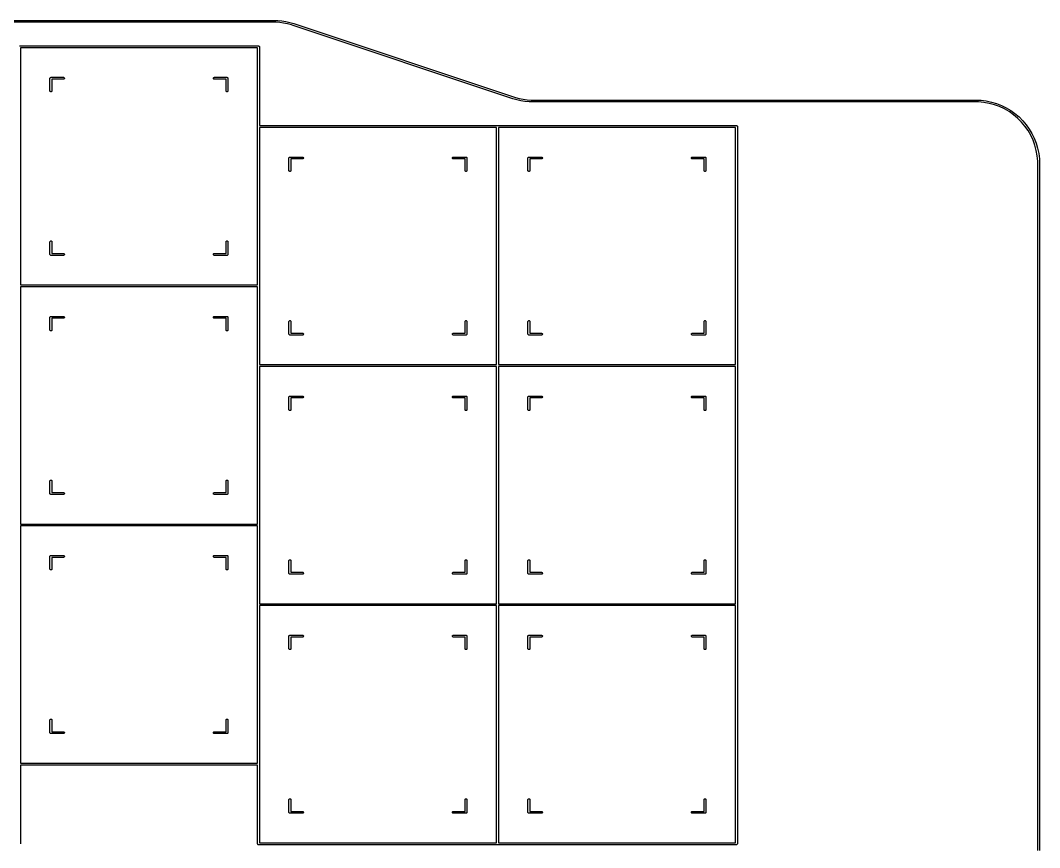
# Model space of a CAD drawing. Extents: x 3.48 to 9.42, y -6.11 to -1.49.
# Drawn here: x 5.81 to 9, y -4.074 to -1.486 of the extents above; entities that cross this region are included whole.
import ezdxf

# ---------------------------------------------------------------- set-up
doc = ezdxf.new("R2010")
doc.units = 0
doc.header["$MEASUREMENT"] = 0
doc.layers.add('BLACK', color=7, linetype='CONTINUOUS')

msp = doc.modelspace()

# ---------------------------------------------------------------- linework, layer by layer
at = {"layer": 'BLACK', "linetype": 'CONTINUOUS'}
for p, q in [((5.7593, -1.4856), (6.6029, -1.4856)), ((6.6029, -1.4915), (5.7593, -1.4915)), ((6.6029, -1.4856), (6.6157, -1.486)), ((6.6091, -1.4915), (6.6029, -1.4915)), ((6.6216, -1.4923), (6.6091, -1.4915)), ((6.6157, -1.486), (6.6285, -1.4872)), ((6.634, -1.4939), (6.6216, -1.4923)), ((6.6285, -1.4872), (6.6412, -1.4893)), ((6.6462, -1.4963), (6.634, -1.4939)), ((6.6412, -1.4893), (6.6538, -1.4921)), ((6.6583, -1.4994), (6.6462, -1.4963)), ((6.6538, -1.4921), (6.6661, -1.4958)), ((6.6661, -1.4958), (6.6661, -1.4958)), ((6.6661, -1.4958), (6.6661, -1.4958)), ((6.6661, -1.4958), (7.3535, -1.725)), ((6.6642, -1.5014), (6.6583, -1.4994)), ((7.3516, -1.7306), (6.6642, -1.5014)), ((6.6642, -1.5014), (6.6642, -1.5014)), ((5.8071, -1.5653), (6.5551, -1.5653)), ((5.81, -1.5712), (5.81, -1.8176)), ((6.5522, -1.5712), (5.81, -1.5712)), ((6.5522, -1.8176), (6.5522, -1.5712)), ((6.5551, -1.5653), (6.5557, -1.5653)), ((6.5557, -1.5653), (6.5568, -1.5658)), ((6.5568, -1.5658), (6.5576, -1.5666)), ((6.5576, -1.5666), (6.558, -1.5677)), ((6.558, -1.5677), (6.5581, -1.5682)), ((6.5581, -1.5682), (6.5581, -1.8146)), ((5.9026, -1.6661), (5.9031, -1.665)), ((5.9026, -1.6667), (5.9026, -1.6661)), ((5.9026, -1.706), (5.9026, -1.6667)), ((5.9031, -1.665), (5.9039, -1.6642)), ((5.9039, -1.6642), (5.9049, -1.6638)), ((5.9049, -1.6638), (5.9055, -1.6637)), ((5.9055, -1.6637), (5.9449, -1.6637)), ((5.9449, -1.6696), (5.9085, -1.6696)), ((5.9085, -1.6696), (5.9085, -1.706)), ((5.9449, -1.6637), (5.9455, -1.6638)), ((5.9455, -1.6696), (5.9449, -1.6696)), ((5.9455, -1.6638), (5.9465, -1.6642)), ((5.9465, -1.6691), (5.9455, -1.6696)), ((5.9465, -1.6642), (5.9473, -1.665)), ((5.9473, -1.6683), (5.9465, -1.6691)), ((5.9473, -1.665), (5.9478, -1.6661)), ((5.9478, -1.6672), (5.9473, -1.6683)), ((5.9478, -1.6661), (5.9478, -1.6672)), ((6.4144, -1.6661), (6.4149, -1.665)), ((6.4144, -1.6672), (6.4144, -1.6661)), ((6.4149, -1.6683), (6.4144, -1.6672)), ((6.4149, -1.665), (6.4157, -1.6642)), ((6.4157, -1.6691), (6.4149, -1.6683)), ((6.4157, -1.6642), (6.4167, -1.6638)), ((6.4167, -1.6696), (6.4157, -1.6691)), ((6.4167, -1.6638), (6.4173, -1.6637)), ((6.4173, -1.6696), (6.4167, -1.6696)), ((6.4173, -1.6637), (6.4567, -1.6637)), ((6.4537, -1.6696), (6.4173, -1.6696)), ((6.4537, -1.706), (6.4537, -1.6696)), ((6.4567, -1.6637), (6.4573, -1.6638)), ((6.4573, -1.6638), (6.4583, -1.6642)), ((6.4583, -1.6642), (6.4591, -1.665)), ((6.4591, -1.665), (6.4596, -1.6661)), ((6.4596, -1.6661), (6.4596, -1.6667)), ((6.4596, -1.6667), (6.4596, -1.706)), ((5.9026, -1.7066), (5.9026, -1.706)), ((5.9031, -1.7077), (5.9026, -1.7066)), ((5.9039, -1.7085), (5.9031, -1.7077)), ((5.9049, -1.7089), (5.9039, -1.7085)), ((5.9061, -1.7089), (5.9049, -1.7089)), ((5.9072, -1.7085), (5.9061, -1.7089)), ((5.908, -1.7077), (5.9072, -1.7085)), ((5.9084, -1.7066), (5.908, -1.7077)), ((5.9085, -1.706), (5.9084, -1.7066)), ((6.4538, -1.7066), (6.4537, -1.706)), ((6.4542, -1.7077), (6.4538, -1.7066)), ((6.4551, -1.7085), (6.4542, -1.7077)), ((6.4561, -1.7089), (6.4551, -1.7085)), ((6.4573, -1.7089), (6.4561, -1.7089)), ((6.4583, -1.7085), (6.4573, -1.7089)), ((6.4591, -1.7077), (6.4583, -1.7085)), ((6.4596, -1.7066), (6.4591, -1.7077)), ((6.4596, -1.706), (6.4596, -1.7066)), ((7.364, -1.7342), (7.3516, -1.7306)), ((7.3516, -1.7306), (7.3516, -1.7306)), ((7.3535, -1.725), (7.3535, -1.725)), ((7.3535, -1.725), (7.3594, -1.7269)), ((7.3594, -1.7269), (7.3715, -1.7301)), ((7.3765, -1.7371), (7.364, -1.7342)), ((7.3715, -1.7301), (7.3837, -1.7325)), ((7.3892, -1.7392), (7.3765, -1.7371)), ((7.3837, -1.7325), (7.3961, -1.7341)), ((7.402, -1.7404), (7.3892, -1.7392)), ((7.3961, -1.7341), (7.4086, -1.7349)), ((7.4148, -1.7408), (7.402, -1.7404)), ((7.4086, -1.7349), (7.4148, -1.7349)), ((7.4148, -1.7349), (8.8002, -1.7349)), ((8.8002, -1.7408), (7.4148, -1.7408)), ((8.8002, -1.7349), (8.8167, -1.7356)), ((8.8087, -1.7408), (8.8002, -1.7408)), ((8.8255, -1.7423), (8.8087, -1.7408)), ((8.8167, -1.7356), (8.8331, -1.7376)), ((8.8422, -1.7452), (8.8255, -1.7423)), ((8.8331, -1.7376), (8.8492, -1.741)), ((8.8586, -1.7496), (8.8422, -1.7452)), ((8.8492, -1.741), (8.8651, -1.7457)), ((8.8745, -1.7554), (8.8586, -1.7496)), ((8.8651, -1.7457), (8.8805, -1.7517)), ((8.8805, -1.7517), (8.8953, -1.759)), ((8.8898, -1.7626), (8.8745, -1.7554)), ((8.9045, -1.771), (8.8898, -1.7626)), ((8.8953, -1.759), (8.9095, -1.7674)), ((8.9183, -1.7807), (8.9045, -1.771)), ((8.9095, -1.7674), (8.9229, -1.777)), ((8.9313, -1.7916), (8.9183, -1.7807)), ((8.9229, -1.777), (8.9355, -1.7877)), ((5.81, -1.8176), (5.81, -2.3133)), ((6.5522, -2.3133), (6.5522, -1.8176)), ((6.5581, -1.8146), (7.3031, -1.8146)), ((7.3031, -1.8146), (8.0512, -1.8146)), ((8.0512, -1.8146), (8.0518, -1.8147)), ((8.0518, -1.8147), (8.0528, -1.8151)), ((8.0528, -1.8151), (8.0536, -1.8159)), ((8.0536, -1.8159), (8.0541, -1.817)), ((8.0541, -1.817), (8.0541, -1.8176)), ((8.0541, -1.8176), (8.0541, -2.5656)), ((8.9433, -1.8036), (8.9313, -1.7916)), ((8.9355, -1.7877), (8.9472, -1.7994)), ((8.9542, -1.8166), (8.9433, -1.8036)), ((8.9472, -1.7994), (8.9579, -1.812)), ((8.9639, -1.8304), (8.9542, -1.8166)), ((8.9579, -1.812), (8.9675, -1.8254)), ((6.5581, -1.8205), (6.5581, -2.3163)), ((7.3002, -1.8205), (6.5581, -1.8205)), ((7.3002, -2.5627), (7.3002, -1.8205)), ((7.3061, -1.8205), (7.3061, -2.5627)), ((8.0482, -1.8205), (7.3061, -1.8205)), ((8.0482, -2.5627), (8.0482, -1.8205)), ((8.9723, -1.8451), (8.9639, -1.8304)), ((8.9675, -1.8254), (8.9759, -1.8396)), ((8.9795, -1.8604), (8.9723, -1.8451)), ((8.9759, -1.8396), (8.9832, -1.8545)), ((8.9853, -1.8763), (8.9795, -1.8604)), ((8.9832, -1.8545), (8.9892, -1.8698)), ((8.9897, -1.8927), (8.9853, -1.8763)), ((8.9892, -1.8698), (8.9939, -1.8857)), ((6.6511, -1.9144), (6.6519, -1.9136)), ((6.6519, -1.9136), (6.653, -1.9131)), ((6.653, -1.9131), (6.6535, -1.9131)), ((6.6535, -1.9131), (6.6929, -1.9131)), ((6.6929, -1.9131), (6.6935, -1.9131)), ((6.6935, -1.9131), (6.6946, -1.9136)), ((6.6946, -1.9136), (6.6954, -1.9144)), ((7.1629, -1.9144), (7.1637, -1.9136)), ((7.1637, -1.9136), (7.1648, -1.9131)), ((7.1648, -1.9131), (7.1654, -1.9131)), ((7.1654, -1.9131), (7.2047, -1.9131)), ((7.2047, -1.9131), (7.2053, -1.9131)), ((7.2053, -1.9131), (7.2064, -1.9136)), ((7.2064, -1.9136), (7.2072, -1.9144)), ((7.3991, -1.9144), (7.3999, -1.9136)), ((7.3999, -1.9136), (7.401, -1.9131)), ((7.401, -1.9131), (7.4016, -1.9131)), ((7.4016, -1.9131), (7.4409, -1.9131)), ((7.4409, -1.9131), (7.4415, -1.9131)), ((7.4415, -1.9131), (7.4426, -1.9136)), ((7.4426, -1.9136), (7.4434, -1.9144)), ((7.9109, -1.9144), (7.9117, -1.9136)), ((7.9117, -1.9136), (7.9128, -1.9131)), ((7.9128, -1.9131), (7.9134, -1.9131)), ((7.9134, -1.9131), (7.9528, -1.9131)), ((7.9528, -1.9131), (7.9533, -1.9131)), ((7.9533, -1.9131), (7.9544, -1.9136)), ((7.9544, -1.9136), (7.9552, -1.9144)), ((8.9926, -1.9094), (8.9897, -1.8927)), ((8.9941, -1.9262), (8.9926, -1.9094)), ((8.9939, -1.8857), (8.9973, -1.9018)), ((8.9973, -1.9018), (8.9993, -1.9182)), ((6.6506, -1.9154), (6.6511, -1.9144)), ((6.6506, -1.916), (6.6506, -1.9154)), ((6.6506, -1.9554), (6.6506, -1.916)), ((6.6929, -1.919), (6.6565, -1.919)), ((6.6565, -1.919), (6.6565, -1.9554)), ((6.6935, -1.9189), (6.6929, -1.919)), ((6.6946, -1.9185), (6.6935, -1.9189)), ((6.6954, -1.9177), (6.6946, -1.9185)), ((6.6954, -1.9144), (6.6958, -1.9154)), ((6.6958, -1.9166), (6.6954, -1.9177)), ((6.6958, -1.9154), (6.6958, -1.9166)), ((7.1625, -1.9154), (7.1629, -1.9144)), ((7.1625, -1.9166), (7.1625, -1.9154)), ((7.1629, -1.9177), (7.1625, -1.9166)), ((7.1637, -1.9185), (7.1629, -1.9177)), ((7.1648, -1.9189), (7.1637, -1.9185)), ((7.1654, -1.919), (7.1648, -1.9189)), ((7.2018, -1.919), (7.1654, -1.919)), ((7.2018, -1.9554), (7.2018, -1.919)), ((7.2072, -1.9144), (7.2076, -1.9154)), ((7.2076, -1.9154), (7.2077, -1.916)), ((7.2077, -1.916), (7.2077, -1.9554)), ((7.3986, -1.916), (7.3987, -1.9154)), ((7.3986, -1.9554), (7.3986, -1.916)), ((7.3987, -1.9154), (7.3991, -1.9144)), ((7.4409, -1.919), (7.4045, -1.919)), ((7.4045, -1.919), (7.4045, -1.9554)), ((7.4415, -1.9189), (7.4409, -1.919)), ((7.4426, -1.9185), (7.4415, -1.9189)), ((7.4434, -1.9177), (7.4426, -1.9185)), ((7.4434, -1.9144), (7.4438, -1.9154)), ((7.4438, -1.9166), (7.4434, -1.9177)), ((7.4438, -1.9154), (7.4438, -1.9166)), ((7.9105, -1.9154), (7.9109, -1.9144)), ((7.9105, -1.9166), (7.9105, -1.9154)), ((7.9109, -1.9177), (7.9105, -1.9166)), ((7.9117, -1.9185), (7.9109, -1.9177)), ((7.9128, -1.9189), (7.9117, -1.9185)), ((7.9134, -1.919), (7.9128, -1.9189)), ((7.9498, -1.919), (7.9134, -1.919)), ((7.9498, -1.9554), (7.9498, -1.919)), ((7.9552, -1.9144), (7.9557, -1.9154)), ((7.9557, -1.9154), (7.9557, -1.916)), ((7.9557, -1.916), (7.9557, -1.9554)), ((8.9941, -1.9347), (8.9941, -1.9262)), ((8.9941, -4.0829), (8.9941, -1.9347)), ((8.9941, -1.9347), (8.9941, -1.9347)), ((8.9941, -1.9347), (8.9941, -1.9347)), ((8.9993, -1.9182), (9, -1.9347)), ((9, -1.9347), (9, -1.9347)), ((9, -1.9347), (9, -4.0829)), ((6.6506, -1.956), (6.6506, -1.9554)), ((6.6511, -1.957), (6.6506, -1.956)), ((6.6519, -1.9578), (6.6511, -1.957)), ((6.653, -1.9583), (6.6519, -1.9578)), ((6.6541, -1.9583), (6.653, -1.9583)), ((6.6552, -1.9578), (6.6541, -1.9583)), ((6.656, -1.957), (6.6552, -1.9578)), ((6.6564, -1.956), (6.656, -1.957)), ((6.6565, -1.9554), (6.6564, -1.956)), ((7.2018, -1.956), (7.2018, -1.9554)), ((7.2023, -1.957), (7.2018, -1.956)), ((7.2031, -1.9578), (7.2023, -1.957)), ((7.2041, -1.9583), (7.2031, -1.9578)), ((7.2053, -1.9583), (7.2041, -1.9583)), ((7.2064, -1.9578), (7.2053, -1.9583)), ((7.2072, -1.957), (7.2064, -1.9578)), ((7.2076, -1.956), (7.2072, -1.957)), ((7.2077, -1.9554), (7.2076, -1.956)), ((7.3987, -1.956), (7.3986, -1.9554)), ((7.3991, -1.957), (7.3987, -1.956)), ((7.3999, -1.9578), (7.3991, -1.957)), ((7.401, -1.9583), (7.3999, -1.9578)), ((7.4022, -1.9583), (7.401, -1.9583)), ((7.4032, -1.9578), (7.4022, -1.9583)), ((7.404, -1.957), (7.4032, -1.9578)), ((7.4045, -1.956), (7.404, -1.957)), ((7.4045, -1.9554), (7.4045, -1.956)), ((7.9499, -1.956), (7.9498, -1.9554)), ((7.9503, -1.957), (7.9499, -1.956)), ((7.9511, -1.9578), (7.9503, -1.957)), ((7.9522, -1.9583), (7.9511, -1.9578)), ((7.9533, -1.9583), (7.9522, -1.9583)), ((7.9544, -1.9578), (7.9533, -1.9583)), ((7.9552, -1.957), (7.9544, -1.9578)), ((7.9557, -1.956), (7.9552, -1.957)), ((7.9557, -1.9554), (7.9557, -1.956)), ((5.9026, -2.1779), (5.9031, -2.1768)), ((5.9026, -2.1785), (5.9026, -2.1779)), ((5.9026, -2.2178), (5.9026, -2.1785)), ((5.9031, -2.1768), (5.9039, -2.176)), ((5.9039, -2.176), (5.9049, -2.1756)), ((5.9049, -2.1756), (5.9061, -2.1756)), ((5.9061, -2.1756), (5.9072, -2.176)), ((5.9072, -2.176), (5.908, -2.1768)), ((5.908, -2.1768), (5.9084, -2.1779)), ((5.9084, -2.1779), (5.9085, -2.1785)), ((5.9085, -2.1785), (5.9085, -2.2149)), ((6.4537, -2.1785), (6.4538, -2.1779)), ((6.4537, -2.2149), (6.4537, -2.1785)), ((6.4538, -2.1779), (6.4542, -2.1768)), ((6.4542, -2.1768), (6.4551, -2.176)), ((6.4551, -2.176), (6.4561, -2.1756)), ((6.4561, -2.1756), (6.4573, -2.1756)), ((6.4573, -2.1756), (6.4583, -2.176)), ((6.4583, -2.176), (6.4591, -2.1768)), ((6.4591, -2.1768), (6.4596, -2.1779)), ((6.4596, -2.1779), (6.4596, -2.1785)), ((6.4596, -2.1785), (6.4596, -2.2178)), ((5.9026, -2.2184), (5.9026, -2.2178)), ((5.9031, -2.2195), (5.9026, -2.2184)), ((5.9039, -2.2203), (5.9031, -2.2195)), ((5.9049, -2.2207), (5.9039, -2.2203)), ((5.9055, -2.2208), (5.9049, -2.2207)), ((5.9449, -2.2208), (5.9055, -2.2208)), ((5.9085, -2.2149), (5.9449, -2.2149)), ((5.9449, -2.2149), (5.9455, -2.215)), ((5.9455, -2.2207), (5.9449, -2.2208)), ((5.9455, -2.215), (5.9465, -2.2154)), ((5.9465, -2.2203), (5.9455, -2.2207)), ((5.9465, -2.2154), (5.9473, -2.2162)), ((5.9473, -2.2195), (5.9465, -2.2203)), ((5.9473, -2.2162), (5.9478, -2.2173)), ((5.9478, -2.2184), (5.9473, -2.2195)), ((5.9478, -2.2173), (5.9478, -2.2184)), ((6.4144, -2.2173), (6.4149, -2.2162)), ((6.4144, -2.2184), (6.4144, -2.2173)), ((6.4149, -2.2195), (6.4144, -2.2184)), ((6.4149, -2.2162), (6.4157, -2.2154)), ((6.4157, -2.2203), (6.4149, -2.2195)), ((6.4157, -2.2154), (6.4167, -2.215)), ((6.4167, -2.2207), (6.4157, -2.2203)), ((6.4167, -2.215), (6.4173, -2.2149)), ((6.4173, -2.2208), (6.4167, -2.2207)), ((6.4173, -2.2149), (6.4537, -2.2149)), ((6.4567, -2.2208), (6.4173, -2.2208)), ((6.4573, -2.2207), (6.4567, -2.2208)), ((6.4583, -2.2203), (6.4573, -2.2207)), ((6.4591, -2.2195), (6.4583, -2.2203)), ((6.4596, -2.2184), (6.4591, -2.2195)), ((6.4596, -2.2178), (6.4596, -2.2184)), ((5.81, -2.3133), (6.5522, -2.3133)), ((5.81, -2.3192), (5.81, -2.5656)), ((6.5522, -2.3192), (5.81, -2.3192)), ((6.5522, -2.5656), (6.5522, -2.3192)), ((6.5581, -2.3163), (6.5581, -2.5627)), ((5.9026, -2.4141), (5.9031, -2.4131)), ((5.9026, -2.4147), (5.9026, -2.4141)), ((5.9026, -2.4541), (5.9026, -2.4147)), ((5.9031, -2.4131), (5.9039, -2.4122)), ((5.9039, -2.4122), (5.9049, -2.4118)), ((5.9049, -2.4118), (5.9055, -2.4117)), ((5.9055, -2.4117), (5.9449, -2.4117)), ((5.9449, -2.4177), (5.9085, -2.4177)), ((5.9085, -2.4177), (5.9085, -2.4541)), ((5.9449, -2.4117), (5.9455, -2.4118)), ((5.9455, -2.4176), (5.9449, -2.4177)), ((5.9455, -2.4118), (5.9465, -2.4122)), ((5.9465, -2.4172), (5.9455, -2.4176)), ((5.9465, -2.4122), (5.9473, -2.4131)), ((5.9473, -2.4163), (5.9465, -2.4172)), ((5.9473, -2.4131), (5.9478, -2.4141)), ((5.9478, -2.4153), (5.9473, -2.4163)), ((5.9478, -2.4141), (5.9478, -2.4153)), ((6.4144, -2.4141), (6.4149, -2.4131)), ((6.4144, -2.4153), (6.4144, -2.4141)), ((6.4149, -2.4163), (6.4144, -2.4153)), ((6.4149, -2.4131), (6.4157, -2.4122)), ((6.4157, -2.4172), (6.4149, -2.4163)), ((6.4157, -2.4122), (6.4167, -2.4118)), ((6.4167, -2.4176), (6.4157, -2.4172)), ((6.4167, -2.4118), (6.4173, -2.4117)), ((6.4173, -2.4177), (6.4167, -2.4176)), ((6.4173, -2.4117), (6.4567, -2.4117)), ((6.4537, -2.4177), (6.4173, -2.4177)), ((6.4537, -2.4541), (6.4537, -2.4177)), ((6.4567, -2.4117), (6.4573, -2.4118)), ((6.4573, -2.4118), (6.4583, -2.4122)), ((6.4583, -2.4122), (6.4591, -2.4131)), ((6.4591, -2.4131), (6.4596, -2.4141)), ((6.4596, -2.4141), (6.4596, -2.4147)), ((6.4596, -2.4147), (6.4596, -2.4541)), ((5.9026, -2.4546), (5.9026, -2.4541)), ((5.9031, -2.4557), (5.9026, -2.4546)), ((5.9039, -2.4565), (5.9031, -2.4557)), ((5.908, -2.4557), (5.9072, -2.4565)), ((5.9084, -2.4546), (5.908, -2.4557)), ((5.9085, -2.4541), (5.9084, -2.4546)), ((6.4538, -2.4546), (6.4537, -2.4541)), ((6.4542, -2.4557), (6.4538, -2.4546)), ((6.4551, -2.4565), (6.4542, -2.4557)), ((6.4591, -2.4557), (6.4583, -2.4565)), ((6.4596, -2.4546), (6.4591, -2.4557)), ((6.4596, -2.4541), (6.4596, -2.4546)), ((6.6506, -2.4272), (6.6511, -2.4262)), ((6.6506, -2.4278), (6.6506, -2.4272)), ((6.6506, -2.4672), (6.6506, -2.4278)), ((6.6511, -2.4262), (6.6519, -2.4254)), ((6.6519, -2.4254), (6.653, -2.4249)), ((6.653, -2.4249), (6.6541, -2.4249)), ((6.6541, -2.4249), (6.6552, -2.4254)), ((6.6552, -2.4254), (6.656, -2.4262)), ((6.656, -2.4262), (6.6564, -2.4272)), ((6.6564, -2.4272), (6.6565, -2.4278)), ((6.6565, -2.4278), (6.6565, -2.4642)), ((7.2018, -2.4272), (7.2023, -2.4262)), ((7.2018, -2.4278), (7.2018, -2.4272)), ((7.2018, -2.4642), (7.2018, -2.4278)), ((7.2023, -2.4262), (7.2031, -2.4254)), ((7.2031, -2.4254), (7.2041, -2.4249)), ((7.2041, -2.4249), (7.2053, -2.4249)), ((7.2053, -2.4249), (7.2064, -2.4254)), ((7.2064, -2.4254), (7.2072, -2.4262)), ((7.2072, -2.4262), (7.2076, -2.4272)), ((7.2076, -2.4272), (7.2077, -2.4278)), ((7.2077, -2.4278), (7.2077, -2.4672)), ((7.3986, -2.4278), (7.3987, -2.4272)), ((7.3986, -2.4672), (7.3986, -2.4278)), ((7.3987, -2.4272), (7.3991, -2.4262)), ((7.3991, -2.4262), (7.3999, -2.4254)), ((7.3999, -2.4254), (7.401, -2.4249)), ((7.401, -2.4249), (7.4022, -2.4249)), ((7.4022, -2.4249), (7.4032, -2.4254)), ((7.4032, -2.4254), (7.404, -2.4262)), ((7.404, -2.4262), (7.4045, -2.4272)), ((7.4045, -2.4272), (7.4045, -2.4278)), ((7.4045, -2.4278), (7.4045, -2.4642)), ((7.9498, -2.4278), (7.9499, -2.4272)), ((7.9498, -2.4642), (7.9498, -2.4278)), ((7.9499, -2.4272), (7.9503, -2.4262)), ((7.9503, -2.4262), (7.9511, -2.4254)), ((7.9511, -2.4254), (7.9522, -2.4249)), ((7.9522, -2.4249), (7.9533, -2.4249)), ((7.9533, -2.4249), (7.9544, -2.4254)), ((7.9544, -2.4254), (7.9552, -2.4262)), ((7.9552, -2.4262), (7.9557, -2.4272)), ((7.9557, -2.4272), (7.9557, -2.4278)), ((7.9557, -2.4278), (7.9557, -2.4672)), ((5.9049, -2.457), (5.9039, -2.4565)), ((5.9061, -2.457), (5.9049, -2.457)), ((5.9072, -2.4565), (5.9061, -2.457)), ((6.4561, -2.457), (6.4551, -2.4565)), ((6.4573, -2.457), (6.4561, -2.457)), ((6.4583, -2.4565), (6.4573, -2.457)), ((6.6506, -2.4678), (6.6506, -2.4672)), ((6.6511, -2.4688), (6.6506, -2.4678)), ((6.6519, -2.4696), (6.6511, -2.4688)), ((6.653, -2.4701), (6.6519, -2.4696)), ((6.6535, -2.4701), (6.653, -2.4701)), ((6.6929, -2.4701), (6.6535, -2.4701)), ((6.6565, -2.4642), (6.6929, -2.4642)), ((6.6929, -2.4642), (6.6935, -2.4643)), ((6.6935, -2.4701), (6.6929, -2.4701)), ((6.6935, -2.4643), (6.6946, -2.4647)), ((6.6946, -2.4696), (6.6935, -2.4701)), ((6.6946, -2.4647), (6.6954, -2.4656)), ((6.6954, -2.4688), (6.6946, -2.4696)), ((6.6954, -2.4656), (6.6958, -2.4666)), ((6.6958, -2.4678), (6.6954, -2.4688)), ((6.6958, -2.4666), (6.6958, -2.4678)), ((7.1625, -2.4666), (7.1629, -2.4656)), ((7.1625, -2.4678), (7.1625, -2.4666)), ((7.1629, -2.4688), (7.1625, -2.4678)), ((7.1629, -2.4656), (7.1637, -2.4647)), ((7.1637, -2.4696), (7.1629, -2.4688)), ((7.1637, -2.4647), (7.1648, -2.4643)), ((7.1648, -2.4701), (7.1637, -2.4696)), ((7.1648, -2.4643), (7.1654, -2.4642)), ((7.1654, -2.4701), (7.1648, -2.4701)), ((7.1654, -2.4642), (7.2018, -2.4642)), ((7.2047, -2.4701), (7.1654, -2.4701)), ((7.2053, -2.4701), (7.2047, -2.4701)), ((7.2064, -2.4696), (7.2053, -2.4701)), ((7.2072, -2.4688), (7.2064, -2.4696)), ((7.2076, -2.4678), (7.2072, -2.4688)), ((7.2077, -2.4672), (7.2076, -2.4678)), ((7.3987, -2.4678), (7.3986, -2.4672)), ((7.3991, -2.4688), (7.3987, -2.4678)), ((7.3999, -2.4696), (7.3991, -2.4688)), ((7.401, -2.4701), (7.3999, -2.4696)), ((7.4016, -2.4701), (7.401, -2.4701)), ((7.4409, -2.4701), (7.4016, -2.4701)), ((7.4045, -2.4642), (7.4409, -2.4642)), ((7.4409, -2.4642), (7.4415, -2.4643)), ((7.4415, -2.4701), (7.4409, -2.4701)), ((7.4415, -2.4643), (7.4426, -2.4647)), ((7.4426, -2.4696), (7.4415, -2.4701)), ((7.4426, -2.4647), (7.4434, -2.4656)), ((7.4434, -2.4688), (7.4426, -2.4696)), ((7.4434, -2.4656), (7.4438, -2.4666)), ((7.4438, -2.4678), (7.4434, -2.4688)), ((7.4438, -2.4666), (7.4438, -2.4678)), ((7.9105, -2.4666), (7.9109, -2.4656)), ((7.9105, -2.4678), (7.9105, -2.4666)), ((7.9109, -2.4688), (7.9105, -2.4678)), ((7.9109, -2.4656), (7.9117, -2.4647)), ((7.9117, -2.4696), (7.9109, -2.4688)), ((7.9117, -2.4647), (7.9128, -2.4643)), ((7.9128, -2.4701), (7.9117, -2.4696)), ((7.9128, -2.4643), (7.9134, -2.4642)), ((7.9134, -2.4701), (7.9128, -2.4701)), ((7.9134, -2.4642), (7.9498, -2.4642)), ((7.9528, -2.4701), (7.9134, -2.4701)), ((7.9533, -2.4701), (7.9528, -2.4701)), ((7.9544, -2.4696), (7.9533, -2.4701)), ((7.9552, -2.4688), (7.9544, -2.4696)), ((7.9557, -2.4678), (7.9552, -2.4688)), ((7.9557, -2.4672), (7.9557, -2.4678)), ((5.81, -2.5656), (5.81, -3.0614)), ((6.5522, -3.0614), (6.5522, -2.5656)), ((6.5581, -2.5627), (7.3002, -2.5627)), ((6.5581, -2.5686), (6.5581, -3.0643)), ((7.3002, -2.5686), (6.5581, -2.5686)), ((7.3002, -3.3107), (7.3002, -2.5686)), ((7.3061, -2.5627), (8.0482, -2.5627)), ((7.3061, -2.5686), (7.3061, -3.3107)), ((8.0482, -2.5686), (7.3061, -2.5686)), ((8.0482, -3.3107), (8.0482, -2.5686)), ((8.0541, -2.5656), (8.0541, -3.3136)), ((6.6506, -2.6635), (6.6511, -2.6624)), ((6.6506, -2.664), (6.6506, -2.6635)), ((6.6506, -2.7034), (6.6506, -2.664)), ((6.6511, -2.6624), (6.6519, -2.6616)), ((6.6519, -2.6616), (6.653, -2.6611)), ((6.653, -2.6611), (6.6535, -2.6611)), ((6.6535, -2.6611), (6.6929, -2.6611)), ((6.6929, -2.667), (6.6565, -2.667)), ((6.6565, -2.667), (6.6565, -2.7034)), ((6.6929, -2.6611), (6.6935, -2.6611)), ((6.6935, -2.6669), (6.6929, -2.667)), ((6.6935, -2.6611), (6.6946, -2.6616)), ((6.6946, -2.6665), (6.6935, -2.6669)), ((6.6946, -2.6616), (6.6954, -2.6624)), ((6.6954, -2.6657), (6.6946, -2.6665)), ((6.6954, -2.6624), (6.6958, -2.6635)), ((6.6958, -2.6646), (6.6954, -2.6657)), ((6.6958, -2.6635), (6.6958, -2.6646)), ((7.1625, -2.6635), (7.1629, -2.6624)), ((7.1625, -2.6646), (7.1625, -2.6635)), ((7.1629, -2.6657), (7.1625, -2.6646)), ((7.1629, -2.6624), (7.1637, -2.6616)), ((7.1637, -2.6665), (7.1629, -2.6657)), ((7.1637, -2.6616), (7.1648, -2.6611)), ((7.1648, -2.6669), (7.1637, -2.6665)), ((7.1648, -2.6611), (7.1654, -2.6611)), ((7.1654, -2.667), (7.1648, -2.6669)), ((7.1654, -2.6611), (7.2047, -2.6611)), ((7.2018, -2.667), (7.1654, -2.667)), ((7.2018, -2.7034), (7.2018, -2.667)), ((7.2047, -2.6611), (7.2053, -2.6611)), ((7.2053, -2.6611), (7.2064, -2.6616)), ((7.2064, -2.6616), (7.2072, -2.6624)), ((7.2072, -2.6624), (7.2076, -2.6635)), ((7.2076, -2.6635), (7.2077, -2.664)), ((7.2077, -2.664), (7.2077, -2.7034)), ((7.3986, -2.664), (7.3987, -2.6635)), ((7.3986, -2.7034), (7.3986, -2.664)), ((7.3987, -2.6635), (7.3991, -2.6624)), ((7.3991, -2.6624), (7.3999, -2.6616)), ((7.3999, -2.6616), (7.401, -2.6611)), ((7.401, -2.6611), (7.4016, -2.6611)), ((7.4016, -2.6611), (7.4409, -2.6611)), ((7.4409, -2.667), (7.4045, -2.667)), ((7.4045, -2.667), (7.4045, -2.7034)), ((7.4409, -2.6611), (7.4415, -2.6611)), ((7.4415, -2.6669), (7.4409, -2.667)), ((7.4415, -2.6611), (7.4426, -2.6616)), ((7.4426, -2.6665), (7.4415, -2.6669)), ((7.4426, -2.6616), (7.4434, -2.6624)), ((7.4434, -2.6657), (7.4426, -2.6665)), ((7.4434, -2.6624), (7.4438, -2.6635)), ((7.4438, -2.6646), (7.4434, -2.6657)), ((7.4438, -2.6635), (7.4438, -2.6646)), ((7.9105, -2.6635), (7.9109, -2.6624)), ((7.9105, -2.6646), (7.9105, -2.6635)), ((7.9109, -2.6657), (7.9105, -2.6646)), ((7.9109, -2.6624), (7.9117, -2.6616)), ((7.9117, -2.6665), (7.9109, -2.6657)), ((7.9117, -2.6616), (7.9128, -2.6611)), ((7.9128, -2.6669), (7.9117, -2.6665)), ((7.9128, -2.6611), (7.9134, -2.6611)), ((7.9134, -2.667), (7.9128, -2.6669)), ((7.9134, -2.6611), (7.9528, -2.6611)), ((7.9498, -2.667), (7.9134, -2.667)), ((7.9498, -2.7034), (7.9498, -2.667)), ((7.9528, -2.6611), (7.9533, -2.6611)), ((7.9533, -2.6611), (7.9544, -2.6616)), ((7.9544, -2.6616), (7.9552, -2.6624)), ((7.9552, -2.6624), (7.9557, -2.6635)), ((7.9557, -2.6635), (7.9557, -2.664)), ((7.9557, -2.664), (7.9557, -2.7034)), ((6.6506, -2.704), (6.6506, -2.7034)), ((6.6511, -2.7051), (6.6506, -2.704)), ((6.6519, -2.7059), (6.6511, -2.7051)), ((6.653, -2.7063), (6.6519, -2.7059)), ((6.6541, -2.7063), (6.653, -2.7063)), ((6.6552, -2.7059), (6.6541, -2.7063)), ((6.656, -2.7051), (6.6552, -2.7059)), ((6.6564, -2.704), (6.656, -2.7051)), ((6.6565, -2.7034), (6.6564, -2.704)), ((7.2018, -2.704), (7.2018, -2.7034)), ((7.2023, -2.7051), (7.2018, -2.704)), ((7.2031, -2.7059), (7.2023, -2.7051)), ((7.2041, -2.7063), (7.2031, -2.7059)), ((7.2053, -2.7063), (7.2041, -2.7063)), ((7.2064, -2.7059), (7.2053, -2.7063)), ((7.2072, -2.7051), (7.2064, -2.7059)), ((7.2076, -2.704), (7.2072, -2.7051)), ((7.2077, -2.7034), (7.2076, -2.704)), ((7.3987, -2.704), (7.3986, -2.7034)), ((7.3991, -2.7051), (7.3987, -2.704)), ((7.3999, -2.7059), (7.3991, -2.7051)), ((7.401, -2.7063), (7.3999, -2.7059)), ((7.4022, -2.7063), (7.401, -2.7063)), ((7.4032, -2.7059), (7.4022, -2.7063)), ((7.404, -2.7051), (7.4032, -2.7059)), ((7.4045, -2.704), (7.404, -2.7051)), ((7.4045, -2.7034), (7.4045, -2.704)), ((7.9499, -2.704), (7.9498, -2.7034)), ((7.9503, -2.7051), (7.9499, -2.704)), ((7.9511, -2.7059), (7.9503, -2.7051)), ((7.9522, -2.7063), (7.9511, -2.7059)), ((7.9533, -2.7063), (7.9522, -2.7063)), ((7.9544, -2.7059), (7.9533, -2.7063)), ((7.9552, -2.7051), (7.9544, -2.7059)), ((7.9557, -2.704), (7.9552, -2.7051)), ((7.9557, -2.7034), (7.9557, -2.704)), ((5.9026, -2.9259), (5.9031, -2.9249)), ((5.9026, -2.9265), (5.9026, -2.9259)), ((5.9026, -2.9659), (5.9026, -2.9265)), ((5.9031, -2.9249), (5.9039, -2.9241)), ((5.9039, -2.9241), (5.9049, -2.9236)), ((5.9049, -2.9236), (5.9061, -2.9236)), ((5.9061, -2.9236), (5.9072, -2.9241)), ((5.9072, -2.9241), (5.908, -2.9249)), ((5.908, -2.9249), (5.9084, -2.9259)), ((5.9084, -2.9259), (5.9085, -2.9265)), ((5.9085, -2.9265), (5.9085, -2.9629)), ((6.4537, -2.9265), (6.4538, -2.9259)), ((6.4537, -2.9629), (6.4537, -2.9265)), ((6.4538, -2.9259), (6.4542, -2.9249)), ((6.4542, -2.9249), (6.4551, -2.9241)), ((6.4551, -2.9241), (6.4561, -2.9236)), ((6.4561, -2.9236), (6.4573, -2.9236)), ((6.4573, -2.9236), (6.4583, -2.9241)), ((6.4583, -2.9241), (6.4591, -2.9249)), ((6.4591, -2.9249), (6.4596, -2.9259)), ((6.4596, -2.9259), (6.4596, -2.9265)), ((6.4596, -2.9265), (6.4596, -2.9659)), ((5.9026, -2.9665), (5.9026, -2.9659)), ((5.9031, -2.9675), (5.9026, -2.9665)), ((5.9085, -2.9629), (5.9449, -2.9629)), ((5.9449, -2.9629), (5.9455, -2.963)), ((5.9455, -2.963), (5.9465, -2.9634)), ((5.9465, -2.9634), (5.9473, -2.9642)), ((5.9473, -2.9642), (5.9478, -2.9653)), ((5.9478, -2.9665), (5.9473, -2.9675)), ((5.9478, -2.9653), (5.9478, -2.9665)), ((6.4144, -2.9653), (6.4149, -2.9642)), ((6.4144, -2.9665), (6.4144, -2.9653)), ((6.4149, -2.9675), (6.4144, -2.9665)), ((6.4149, -2.9642), (6.4157, -2.9634)), ((6.4157, -2.9634), (6.4167, -2.963)), ((6.4167, -2.963), (6.4173, -2.9629)), ((6.4173, -2.9629), (6.4537, -2.9629)), ((6.4596, -2.9665), (6.4591, -2.9675)), ((6.4596, -2.9659), (6.4596, -2.9665)), ((5.9039, -2.9683), (5.9031, -2.9675)), ((5.9049, -2.9688), (5.9039, -2.9683)), ((5.9055, -2.9688), (5.9049, -2.9688)), ((5.9449, -2.9688), (5.9055, -2.9688)), ((5.9455, -2.9688), (5.9449, -2.9688)), ((5.9465, -2.9683), (5.9455, -2.9688)), ((5.9473, -2.9675), (5.9465, -2.9683)), ((6.4157, -2.9683), (6.4149, -2.9675)), ((6.4167, -2.9688), (6.4157, -2.9683)), ((6.4173, -2.9688), (6.4167, -2.9688)), ((6.4567, -2.9688), (6.4173, -2.9688)), ((6.4573, -2.9688), (6.4567, -2.9688)), ((6.4583, -2.9683), (6.4573, -2.9688)), ((6.4591, -2.9675), (6.4583, -2.9683)), ((5.81, -3.0614), (6.5522, -3.0614)), ((5.81, -3.0673), (5.81, -3.3136)), ((6.5522, -3.0673), (5.81, -3.0673)), ((6.5522, -3.3136), (6.5522, -3.0673)), ((6.5581, -3.0643), (6.5581, -3.3107)), ((5.9026, -3.1622), (5.9031, -3.1611)), ((5.9026, -3.1627), (5.9026, -3.1622)), ((5.9026, -3.2021), (5.9026, -3.1627)), ((5.9031, -3.1611), (5.9039, -3.1603)), ((5.9039, -3.1603), (5.9049, -3.1598)), ((5.9049, -3.1598), (5.9055, -3.1598)), ((5.9055, -3.1598), (5.9449, -3.1598)), ((5.9449, -3.1657), (5.9085, -3.1657)), ((5.9085, -3.1657), (5.9085, -3.2021)), ((5.9449, -3.1598), (5.9455, -3.1598)), ((5.9455, -3.1656), (5.9449, -3.1657)), ((5.9455, -3.1598), (5.9465, -3.1603)), ((5.9465, -3.1652), (5.9455, -3.1656)), ((5.9465, -3.1603), (5.9473, -3.1611)), ((5.9473, -3.1644), (5.9465, -3.1652)), ((5.9473, -3.1611), (5.9478, -3.1622)), ((5.9478, -3.1633), (5.9473, -3.1644)), ((5.9478, -3.1622), (5.9478, -3.1633)), ((6.4144, -3.1622), (6.4149, -3.1611)), ((6.4144, -3.1633), (6.4144, -3.1622)), ((6.4149, -3.1644), (6.4144, -3.1633)), ((6.4149, -3.1611), (6.4157, -3.1603)), ((6.4157, -3.1652), (6.4149, -3.1644)), ((6.4157, -3.1603), (6.4167, -3.1598)), ((6.4167, -3.1656), (6.4157, -3.1652)), ((6.4167, -3.1598), (6.4173, -3.1598)), ((6.4173, -3.1657), (6.4167, -3.1656)), ((6.4173, -3.1598), (6.4567, -3.1598)), ((6.4537, -3.1657), (6.4173, -3.1657)), ((6.4537, -3.2021), (6.4537, -3.1657)), ((6.4567, -3.1598), (6.4573, -3.1598)), ((6.4573, -3.1598), (6.4583, -3.1603)), ((6.4583, -3.1603), (6.4591, -3.1611)), ((6.4591, -3.1611), (6.4596, -3.1622)), ((6.4596, -3.1622), (6.4596, -3.1627)), ((6.4596, -3.1627), (6.4596, -3.2021)), ((6.6506, -3.1753), (6.6511, -3.1742)), ((6.6506, -3.1759), (6.6506, -3.1753)), ((6.6506, -3.2152), (6.6506, -3.1759)), ((6.6511, -3.1742), (6.6519, -3.1734)), ((6.6519, -3.1734), (6.653, -3.173)), ((6.653, -3.173), (6.6541, -3.173)), ((6.6541, -3.173), (6.6552, -3.1734)), ((6.6552, -3.1734), (6.656, -3.1742)), ((6.656, -3.1742), (6.6564, -3.1753)), ((6.6564, -3.1753), (6.6565, -3.1759)), ((6.6565, -3.1759), (6.6565, -3.2123)), ((7.2018, -3.1753), (7.2023, -3.1742)), ((7.2018, -3.1759), (7.2018, -3.1753)), ((7.2018, -3.2123), (7.2018, -3.1759)), ((7.2023, -3.1742), (7.2031, -3.1734)), ((7.2031, -3.1734), (7.2041, -3.173)), ((7.2041, -3.173), (7.2053, -3.173)), ((7.2053, -3.173), (7.2064, -3.1734)), ((7.2064, -3.1734), (7.2072, -3.1742)), ((7.2072, -3.1742), (7.2076, -3.1753)), ((7.2076, -3.1753), (7.2077, -3.1759)), ((7.2077, -3.1759), (7.2077, -3.2152)), ((7.3986, -3.1759), (7.3987, -3.1753)), ((7.3986, -3.2152), (7.3986, -3.1759)), ((7.3987, -3.1753), (7.3991, -3.1742)), ((7.3991, -3.1742), (7.3999, -3.1734)), ((7.3999, -3.1734), (7.401, -3.173)), ((7.401, -3.173), (7.4022, -3.173)), ((7.4022, -3.173), (7.4032, -3.1734)), ((7.4032, -3.1734), (7.404, -3.1742)), ((7.404, -3.1742), (7.4045, -3.1753)), ((7.4045, -3.1753), (7.4045, -3.1759)), ((7.4045, -3.1759), (7.4045, -3.2123)), ((7.9498, -3.1759), (7.9499, -3.1753)), ((7.9498, -3.2123), (7.9498, -3.1759)), ((7.9499, -3.1753), (7.9503, -3.1742)), ((7.9503, -3.1742), (7.9511, -3.1734)), ((7.9511, -3.1734), (7.9522, -3.173)), ((7.9522, -3.173), (7.9533, -3.173)), ((7.9533, -3.173), (7.9544, -3.1734)), ((7.9544, -3.1734), (7.9552, -3.1742)), ((7.9552, -3.1742), (7.9557, -3.1753)), ((7.9557, -3.1753), (7.9557, -3.1759)), ((7.9557, -3.1759), (7.9557, -3.2152)), ((5.9026, -3.2027), (5.9026, -3.2021)), ((5.9031, -3.2037), (5.9026, -3.2027)), ((5.9039, -3.2046), (5.9031, -3.2037)), ((5.9049, -3.205), (5.9039, -3.2046)), ((5.9061, -3.205), (5.9049, -3.205)), ((5.9072, -3.2046), (5.9061, -3.205)), ((5.908, -3.2037), (5.9072, -3.2046)), ((5.9084, -3.2027), (5.908, -3.2037)), ((5.9085, -3.2021), (5.9084, -3.2027)), ((6.4538, -3.2027), (6.4537, -3.2021)), ((6.4542, -3.2037), (6.4538, -3.2027)), ((6.4551, -3.2046), (6.4542, -3.2037)), ((6.4561, -3.205), (6.4551, -3.2046)), ((6.4573, -3.205), (6.4561, -3.205)), ((6.4583, -3.2046), (6.4573, -3.205)), ((6.4591, -3.2037), (6.4583, -3.2046)), ((6.4596, -3.2027), (6.4591, -3.2037)), ((6.4596, -3.2021), (6.4596, -3.2027)), ((6.6506, -3.2158), (6.6506, -3.2152)), ((6.6511, -3.2169), (6.6506, -3.2158)), ((6.6519, -3.2177), (6.6511, -3.2169)), ((6.653, -3.2181), (6.6519, -3.2177)), ((6.6535, -3.2182), (6.653, -3.2181)), ((6.6929, -3.2182), (6.6535, -3.2182)), ((6.6565, -3.2123), (6.6929, -3.2123)), ((6.6929, -3.2123), (6.6935, -3.2123)), ((6.6935, -3.2181), (6.6929, -3.2182)), ((6.6935, -3.2123), (6.6946, -3.2128)), ((6.6946, -3.2177), (6.6935, -3.2181)), ((6.6946, -3.2128), (6.6954, -3.2136)), ((6.6954, -3.2169), (6.6946, -3.2177)), ((6.6954, -3.2136), (6.6958, -3.2146)), ((6.6958, -3.2158), (6.6954, -3.2169)), ((6.6958, -3.2146), (6.6958, -3.2158)), ((7.1625, -3.2146), (7.1629, -3.2136)), ((7.1625, -3.2158), (7.1625, -3.2146)), ((7.1629, -3.2169), (7.1625, -3.2158)), ((7.1629, -3.2136), (7.1637, -3.2128)), ((7.1637, -3.2177), (7.1629, -3.2169)), ((7.1637, -3.2128), (7.1648, -3.2123)), ((7.1648, -3.2181), (7.1637, -3.2177)), ((7.1648, -3.2123), (7.1654, -3.2123)), ((7.1654, -3.2182), (7.1648, -3.2181)), ((7.1654, -3.2123), (7.2018, -3.2123)), ((7.2047, -3.2182), (7.1654, -3.2182)), ((7.2053, -3.2181), (7.2047, -3.2182)), ((7.2064, -3.2177), (7.2053, -3.2181)), ((7.2072, -3.2169), (7.2064, -3.2177)), ((7.2076, -3.2158), (7.2072, -3.2169)), ((7.2077, -3.2152), (7.2076, -3.2158)), ((7.3987, -3.2158), (7.3986, -3.2152)), ((7.3991, -3.2169), (7.3987, -3.2158)), ((7.3999, -3.2177), (7.3991, -3.2169)), ((7.401, -3.2181), (7.3999, -3.2177)), ((7.4016, -3.2182), (7.401, -3.2181)), ((7.4409, -3.2182), (7.4016, -3.2182)), ((7.4045, -3.2123), (7.4409, -3.2123)), ((7.4409, -3.2123), (7.4415, -3.2123)), ((7.4415, -3.2181), (7.4409, -3.2182)), ((7.4415, -3.2123), (7.4426, -3.2128)), ((7.4426, -3.2177), (7.4415, -3.2181)), ((7.4426, -3.2128), (7.4434, -3.2136)), ((7.4434, -3.2169), (7.4426, -3.2177)), ((7.4434, -3.2136), (7.4438, -3.2146)), ((7.4438, -3.2158), (7.4434, -3.2169)), ((7.4438, -3.2146), (7.4438, -3.2158)), ((7.9105, -3.2146), (7.9109, -3.2136)), ((7.9105, -3.2158), (7.9105, -3.2146)), ((7.9109, -3.2169), (7.9105, -3.2158)), ((7.9109, -3.2136), (7.9117, -3.2128)), ((7.9117, -3.2177), (7.9109, -3.2169)), ((7.9117, -3.2128), (7.9128, -3.2123)), ((7.9128, -3.2181), (7.9117, -3.2177)), ((7.9128, -3.2123), (7.9134, -3.2123)), ((7.9134, -3.2182), (7.9128, -3.2181)), ((7.9134, -3.2123), (7.9498, -3.2123)), ((7.9528, -3.2182), (7.9134, -3.2182)), ((7.9533, -3.2181), (7.9528, -3.2182)), ((7.9544, -3.2177), (7.9533, -3.2181)), ((7.9552, -3.2169), (7.9544, -3.2177)), ((7.9557, -3.2158), (7.9552, -3.2169)), ((7.9557, -3.2152), (7.9557, -3.2158)), ((5.81, -3.3136), (5.81, -3.8094)), ((6.5522, -3.8094), (6.5522, -3.3136)), ((6.5581, -3.3107), (7.3002, -3.3107)), ((6.5581, -3.3166), (6.5581, -4.0587)), ((7.3002, -3.3166), (6.5581, -3.3166)), ((7.3002, -4.0587), (7.3002, -3.3166)), ((7.3061, -3.3107), (8.0482, -3.3107)), ((7.3061, -3.3166), (7.3061, -4.0587)), ((8.0482, -3.3166), (7.3061, -3.3166)), ((8.0482, -4.0587), (8.0482, -3.3166)), ((8.0541, -3.3136), (8.0541, -4.0617)), ((6.6506, -3.4115), (6.6511, -3.4104)), ((6.6506, -3.4121), (6.6506, -3.4115)), ((6.6506, -3.4514), (6.6506, -3.4121)), ((6.6511, -3.4104), (6.6519, -3.4096)), ((6.6519, -3.4096), (6.653, -3.4092)), ((6.653, -3.4092), (6.6535, -3.4091)), ((6.6535, -3.4091), (6.6929, -3.4091)), ((6.6929, -3.4091), (6.6935, -3.4092)), ((6.6935, -3.4092), (6.6946, -3.4096)), ((6.6946, -3.4096), (6.6954, -3.4104)), ((6.6954, -3.4104), (6.6958, -3.4115)), ((6.6958, -3.4126), (6.6954, -3.4137)), ((6.6958, -3.4115), (6.6958, -3.4126)), ((7.1625, -3.4115), (7.1629, -3.4104)), ((7.1625, -3.4126), (7.1625, -3.4115)), ((7.1629, -3.4137), (7.1625, -3.4126)), ((7.1629, -3.4104), (7.1637, -3.4096)), ((7.1637, -3.4096), (7.1648, -3.4092)), ((7.1648, -3.4092), (7.1654, -3.4091)), ((7.1654, -3.4091), (7.2047, -3.4091)), ((7.2047, -3.4091), (7.2053, -3.4092)), ((7.2053, -3.4092), (7.2064, -3.4096)), ((7.2064, -3.4096), (7.2072, -3.4104)), ((7.2072, -3.4104), (7.2076, -3.4115)), ((7.2076, -3.4115), (7.2077, -3.4121)), ((7.2077, -3.4121), (7.2077, -3.4514)), ((7.3986, -3.4121), (7.3987, -3.4115)), ((7.3986, -3.4514), (7.3986, -3.4121)), ((7.3987, -3.4115), (7.3991, -3.4104)), ((7.3991, -3.4104), (7.3999, -3.4096)), ((7.3999, -3.4096), (7.401, -3.4092)), ((7.401, -3.4092), (7.4016, -3.4091)), ((7.4016, -3.4091), (7.4409, -3.4091)), ((7.4409, -3.4091), (7.4415, -3.4092)), ((7.4415, -3.4092), (7.4426, -3.4096)), ((7.4426, -3.4096), (7.4434, -3.4104)), ((7.4434, -3.4104), (7.4438, -3.4115)), ((7.4438, -3.4126), (7.4434, -3.4137)), ((7.4438, -3.4115), (7.4438, -3.4126)), ((7.9105, -3.4115), (7.9109, -3.4104)), ((7.9105, -3.4126), (7.9105, -3.4115)), ((7.9109, -3.4137), (7.9105, -3.4126)), ((7.9109, -3.4104), (7.9117, -3.4096)), ((7.9117, -3.4096), (7.9128, -3.4092)), ((7.9128, -3.4092), (7.9134, -3.4091)), ((7.9134, -3.4091), (7.9528, -3.4091)), ((7.9528, -3.4091), (7.9533, -3.4092)), ((7.9533, -3.4092), (7.9544, -3.4096)), ((7.9544, -3.4096), (7.9552, -3.4104)), ((7.9552, -3.4104), (7.9557, -3.4115)), ((7.9557, -3.4115), (7.9557, -3.4121)), ((7.9557, -3.4121), (7.9557, -3.4514)), ((6.6929, -3.415), (6.6565, -3.415)), ((6.6565, -3.415), (6.6565, -3.4514)), ((6.6935, -3.415), (6.6929, -3.415)), ((6.6946, -3.4145), (6.6935, -3.415)), ((6.6954, -3.4137), (6.6946, -3.4145)), ((7.1637, -3.4145), (7.1629, -3.4137)), ((7.1648, -3.415), (7.1637, -3.4145)), ((7.1654, -3.415), (7.1648, -3.415)), ((7.2018, -3.415), (7.1654, -3.415)), ((7.2018, -3.4514), (7.2018, -3.415)), ((7.4409, -3.415), (7.4045, -3.415)), ((7.4045, -3.415), (7.4045, -3.4514)), ((7.4415, -3.415), (7.4409, -3.415)), ((7.4426, -3.4145), (7.4415, -3.415)), ((7.4434, -3.4137), (7.4426, -3.4145)), ((7.9117, -3.4145), (7.9109, -3.4137)), ((7.9128, -3.415), (7.9117, -3.4145)), ((7.9134, -3.415), (7.9128, -3.415)), ((7.9498, -3.415), (7.9134, -3.415)), ((7.9498, -3.4514), (7.9498, -3.415)), ((6.6506, -3.452), (6.6506, -3.4514)), ((6.6511, -3.4531), (6.6506, -3.452)), ((6.6519, -3.4539), (6.6511, -3.4531)), ((6.653, -3.4543), (6.6519, -3.4539)), ((6.6541, -3.4543), (6.653, -3.4543)), ((6.6552, -3.4539), (6.6541, -3.4543)), ((6.656, -3.4531), (6.6552, -3.4539)), ((6.6564, -3.452), (6.656, -3.4531)), ((6.6565, -3.4514), (6.6564, -3.452)), ((7.2018, -3.452), (7.2018, -3.4514)), ((7.2023, -3.4531), (7.2018, -3.452)), ((7.2031, -3.4539), (7.2023, -3.4531)), ((7.2041, -3.4543), (7.2031, -3.4539)), ((7.2053, -3.4543), (7.2041, -3.4543)), ((7.2064, -3.4539), (7.2053, -3.4543)), ((7.2072, -3.4531), (7.2064, -3.4539)), ((7.2076, -3.452), (7.2072, -3.4531)), ((7.2077, -3.4514), (7.2076, -3.452)), ((7.3987, -3.452), (7.3986, -3.4514)), ((7.3991, -3.4531), (7.3987, -3.452)), ((7.3999, -3.4539), (7.3991, -3.4531)), ((7.401, -3.4543), (7.3999, -3.4539)), ((7.4022, -3.4543), (7.401, -3.4543)), ((7.4032, -3.4539), (7.4022, -3.4543)), ((7.404, -3.4531), (7.4032, -3.4539)), ((7.4045, -3.452), (7.404, -3.4531)), ((7.4045, -3.4514), (7.4045, -3.452)), ((7.9499, -3.452), (7.9498, -3.4514)), ((7.9503, -3.4531), (7.9499, -3.452)), ((7.9511, -3.4539), (7.9503, -3.4531)), ((7.9522, -3.4543), (7.9511, -3.4539)), ((7.9533, -3.4543), (7.9522, -3.4543)), ((7.9544, -3.4539), (7.9533, -3.4543)), ((7.9552, -3.4531), (7.9544, -3.4539)), ((7.9557, -3.452), (7.9552, -3.4531)), ((7.9557, -3.4514), (7.9557, -3.452)), ((5.9026, -3.674), (5.9031, -3.6729)), ((5.9026, -3.6745), (5.9026, -3.674)), ((5.9026, -3.7139), (5.9026, -3.6745)), ((5.9031, -3.6729), (5.9039, -3.6721)), ((5.9039, -3.6721), (5.9049, -3.6716)), ((5.9049, -3.6716), (5.9061, -3.6716)), ((5.9061, -3.6716), (5.9072, -3.6721)), ((5.9072, -3.6721), (5.908, -3.6729)), ((5.908, -3.6729), (5.9084, -3.674)), ((5.9084, -3.674), (5.9085, -3.6745)), ((5.9085, -3.6745), (5.9085, -3.711)), ((6.4537, -3.6745), (6.4538, -3.674)), ((6.4537, -3.711), (6.4537, -3.6745)), ((6.4538, -3.674), (6.4542, -3.6729)), ((6.4542, -3.6729), (6.4551, -3.6721)), ((6.4551, -3.6721), (6.4561, -3.6716)), ((6.4561, -3.6716), (6.4573, -3.6716)), ((6.4573, -3.6716), (6.4583, -3.6721)), ((6.4583, -3.6721), (6.4591, -3.6729)), ((6.4591, -3.6729), (6.4596, -3.674)), ((6.4596, -3.674), (6.4596, -3.6745)), ((6.4596, -3.6745), (6.4596, -3.7139)), ((5.9026, -3.7145), (5.9026, -3.7139)), ((5.9031, -3.7156), (5.9026, -3.7145)), ((5.9039, -3.7164), (5.9031, -3.7156)), ((5.9049, -3.7168), (5.9039, -3.7164)), ((5.9055, -3.7169), (5.9049, -3.7168)), ((5.9449, -3.7169), (5.9055, -3.7169)), ((5.9085, -3.711), (5.9449, -3.711)), ((5.9449, -3.711), (5.9455, -3.711)), ((5.9455, -3.7168), (5.9449, -3.7169)), ((5.9455, -3.711), (5.9465, -3.7115)), ((5.9465, -3.7164), (5.9455, -3.7168)), ((5.9465, -3.7115), (5.9473, -3.7123)), ((5.9473, -3.7156), (5.9465, -3.7164)), ((5.9473, -3.7123), (5.9478, -3.7133)), ((5.9478, -3.7145), (5.9473, -3.7156)), ((5.9478, -3.7133), (5.9478, -3.7145)), ((6.4144, -3.7133), (6.4149, -3.7123)), ((6.4144, -3.7145), (6.4144, -3.7133)), ((6.4149, -3.7156), (6.4144, -3.7145)), ((6.4149, -3.7123), (6.4157, -3.7115)), ((6.4157, -3.7164), (6.4149, -3.7156)), ((6.4157, -3.7115), (6.4167, -3.711)), ((6.4167, -3.7168), (6.4157, -3.7164)), ((6.4167, -3.711), (6.4173, -3.711)), ((6.4173, -3.7169), (6.4167, -3.7168)), ((6.4173, -3.711), (6.4537, -3.711)), ((6.4567, -3.7169), (6.4173, -3.7169)), ((6.4573, -3.7168), (6.4567, -3.7169)), ((6.4583, -3.7164), (6.4573, -3.7168)), ((6.4591, -3.7156), (6.4583, -3.7164)), ((6.4596, -3.7145), (6.4591, -3.7156)), ((6.4596, -3.7139), (6.4596, -3.7145)), ((5.81, -3.8094), (6.5522, -3.8094)), ((6.5522, -3.8153), (5.81, -3.8153)), ((5.81, -3.8153), (5.81, -4.0617)), ((6.5522, -4.0617), (6.5522, -3.8153)), ((6.6506, -3.9233), (6.6511, -3.9222)), ((6.6506, -3.9239), (6.6506, -3.9233)), ((6.6511, -3.9222), (6.6519, -3.9214)), ((6.6519, -3.9214), (6.653, -3.921)), ((6.653, -3.921), (6.6541, -3.921)), ((6.6541, -3.921), (6.6552, -3.9214)), ((6.6552, -3.9214), (6.656, -3.9222)), ((6.656, -3.9222), (6.6564, -3.9233)), ((6.6564, -3.9233), (6.6565, -3.9239)), ((7.2018, -3.9233), (7.2023, -3.9222)), ((7.2018, -3.9239), (7.2018, -3.9233)), ((7.2023, -3.9222), (7.2031, -3.9214)), ((7.2031, -3.9214), (7.2041, -3.921)), ((7.2041, -3.921), (7.2053, -3.921)), ((7.2053, -3.921), (7.2064, -3.9214)), ((7.2064, -3.9214), (7.2072, -3.9222)), ((7.2072, -3.9222), (7.2076, -3.9233)), ((7.2076, -3.9233), (7.2077, -3.9239)), ((7.3986, -3.9239), (7.3987, -3.9233)), ((7.3987, -3.9233), (7.3991, -3.9222)), ((7.3991, -3.9222), (7.3999, -3.9214)), ((7.3999, -3.9214), (7.401, -3.921)), ((7.401, -3.921), (7.4022, -3.921)), ((7.4022, -3.921), (7.4032, -3.9214)), ((7.4032, -3.9214), (7.404, -3.9222)), ((7.404, -3.9222), (7.4045, -3.9233)), ((7.4045, -3.9233), (7.4045, -3.9239)), ((7.9498, -3.9239), (7.9499, -3.9233)), ((7.9499, -3.9233), (7.9503, -3.9222)), ((7.9503, -3.9222), (7.9511, -3.9214)), ((7.9511, -3.9214), (7.9522, -3.921)), ((7.9522, -3.921), (7.9533, -3.921)), ((7.9533, -3.921), (7.9544, -3.9214)), ((7.9544, -3.9214), (7.9552, -3.9222)), ((7.9552, -3.9222), (7.9557, -3.9233)), ((7.9557, -3.9233), (7.9557, -3.9239)), ((6.6506, -3.9633), (6.6506, -3.9239)), ((6.6565, -3.9239), (6.6565, -3.9603)), ((7.2018, -3.9603), (7.2018, -3.9239)), ((7.2077, -3.9239), (7.2077, -3.9633)), ((7.3986, -3.9633), (7.3986, -3.9239)), ((7.4045, -3.9239), (7.4045, -3.9603)), ((7.9498, -3.9603), (7.9498, -3.9239)), ((7.9557, -3.9239), (7.9557, -3.9633)), ((6.6506, -3.9638), (6.6506, -3.9633)), ((6.6511, -3.9649), (6.6506, -3.9638)), ((6.6519, -3.9657), (6.6511, -3.9649)), ((6.653, -3.9662), (6.6519, -3.9657)), ((6.6535, -3.9662), (6.653, -3.9662)), ((6.6929, -3.9662), (6.6535, -3.9662)), ((6.6565, -3.9603), (6.6929, -3.9603)), ((6.6929, -3.9603), (6.6935, -3.9604)), ((6.6935, -3.9662), (6.6929, -3.9662)), ((6.6935, -3.9604), (6.6946, -3.9608)), ((6.6946, -3.9657), (6.6935, -3.9662)), ((6.6946, -3.9608), (6.6954, -3.9616)), ((6.6954, -3.9649), (6.6946, -3.9657)), ((6.6954, -3.9616), (6.6958, -3.9627)), ((6.6958, -3.9638), (6.6954, -3.9649)), ((6.6958, -3.9627), (6.6958, -3.9638)), ((7.1625, -3.9627), (7.1629, -3.9616)), ((7.1625, -3.9638), (7.1625, -3.9627)), ((7.1629, -3.9649), (7.1625, -3.9638)), ((7.1629, -3.9616), (7.1637, -3.9608)), ((7.1637, -3.9657), (7.1629, -3.9649)), ((7.1637, -3.9608), (7.1648, -3.9604)), ((7.1648, -3.9662), (7.1637, -3.9657)), ((7.1648, -3.9604), (7.1654, -3.9603)), ((7.1654, -3.9662), (7.1648, -3.9662)), ((7.1654, -3.9603), (7.2018, -3.9603)), ((7.2047, -3.9662), (7.1654, -3.9662)), ((7.2053, -3.9662), (7.2047, -3.9662)), ((7.2064, -3.9657), (7.2053, -3.9662)), ((7.2072, -3.9649), (7.2064, -3.9657)), ((7.2076, -3.9638), (7.2072, -3.9649)), ((7.2077, -3.9633), (7.2076, -3.9638)), ((7.3987, -3.9638), (7.3986, -3.9633)), ((7.3991, -3.9649), (7.3987, -3.9638)), ((7.3999, -3.9657), (7.3991, -3.9649)), ((7.401, -3.9662), (7.3999, -3.9657)), ((7.4016, -3.9662), (7.401, -3.9662)), ((7.4409, -3.9662), (7.4016, -3.9662)), ((7.4045, -3.9603), (7.4409, -3.9603)), ((7.4409, -3.9603), (7.4415, -3.9604)), ((7.4415, -3.9662), (7.4409, -3.9662)), ((7.4415, -3.9604), (7.4426, -3.9608)), ((7.4426, -3.9657), (7.4415, -3.9662)), ((7.4426, -3.9608), (7.4434, -3.9616)), ((7.4434, -3.9649), (7.4426, -3.9657)), ((7.4434, -3.9616), (7.4438, -3.9627)), ((7.4438, -3.9638), (7.4434, -3.9649)), ((7.4438, -3.9627), (7.4438, -3.9638)), ((7.9105, -3.9627), (7.9109, -3.9616)), ((7.9105, -3.9638), (7.9105, -3.9627)), ((7.9109, -3.9649), (7.9105, -3.9638)), ((7.9109, -3.9616), (7.9117, -3.9608)), ((7.9117, -3.9657), (7.9109, -3.9649)), ((7.9117, -3.9608), (7.9128, -3.9604)), ((7.9128, -3.9662), (7.9117, -3.9657)), ((7.9128, -3.9604), (7.9134, -3.9603)), ((7.9134, -3.9662), (7.9128, -3.9662)), ((7.9134, -3.9603), (7.9498, -3.9603)), ((7.9528, -3.9662), (7.9134, -3.9662)), ((7.9533, -3.9662), (7.9528, -3.9662)), ((7.9544, -3.9657), (7.9533, -3.9662)), ((7.9552, -3.9649), (7.9544, -3.9657)), ((7.9557, -3.9638), (7.9552, -3.9649)), ((7.9557, -3.9633), (7.9557, -3.9638)), ((5.81, -4.0617), (5.81, -4.0623)), ((6.5522, -4.0623), (6.5522, -4.0617)), ((6.5527, -4.0633), (6.5522, -4.0623)), ((6.5535, -4.0641), (6.5527, -4.0633)), ((6.5545, -4.0646), (6.5535, -4.0641)), ((6.5551, -4.0646), (6.5545, -4.0646)), ((7.3031, -4.0646), (6.5551, -4.0646)), ((6.5581, -4.0587), (7.3002, -4.0587)), ((8.0512, -4.0646), (7.3031, -4.0646)), ((7.3061, -4.0587), (8.0482, -4.0587)), ((8.0518, -4.0646), (8.0512, -4.0646)), ((8.0528, -4.0641), (8.0518, -4.0646)), ((8.0536, -4.0633), (8.0528, -4.0641)), ((8.0541, -4.0623), (8.0536, -4.0633)), ((8.0541, -4.0617), (8.0541, -4.0623))]:
    msp.add_line(p, q, dxfattribs=at)

doc.saveas('drawing.dxf')
